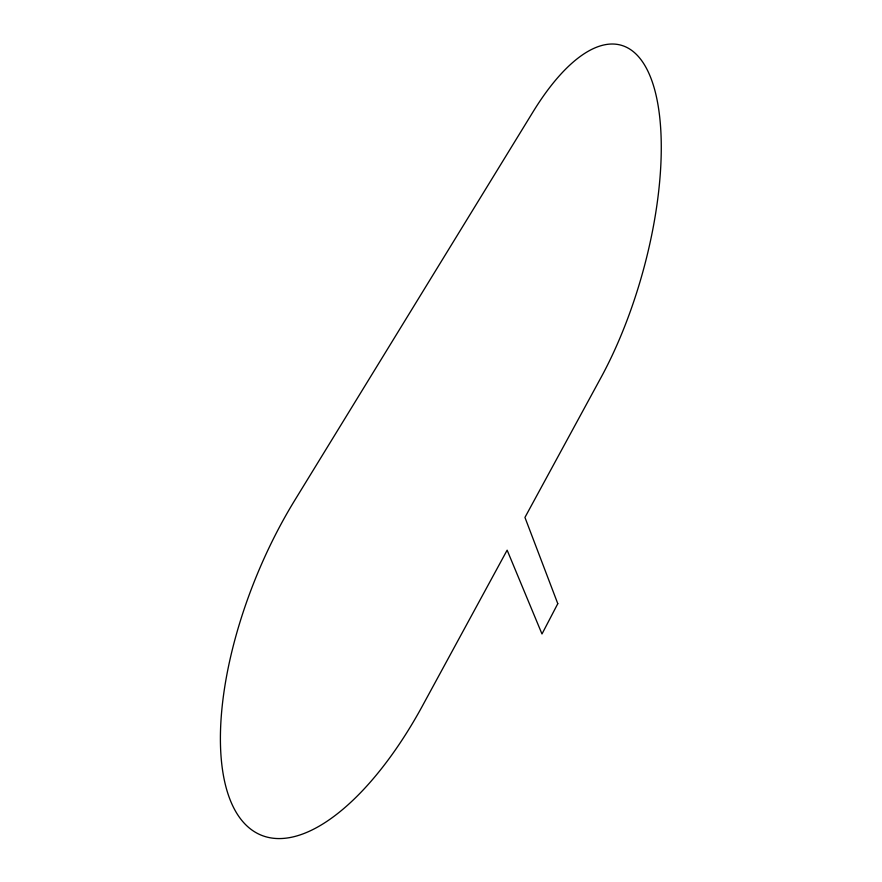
<?xml version="1.0" encoding="UTF-8"?>
<svg xmlns="http://www.w3.org/2000/svg" width="882" height="882" viewBox="0 0 882 882"><rect width="100%" height="100%" fill="white"/><g stroke="black" fill="none" stroke-linecap="round" stroke-linejoin="round"><path stroke-width="1.32" d="M557.788 603.674L541.989 633.982L507.139 550.159L422.676 705.468A238.89 103.029 -67.6 0 1 236.982 813.634A238.89 103.029 -67.6 0 1 294.599 500.568L532.993 111.937A215.704 82.676 -74.2 0 1 655.249 91.849A215.704 82.676 -74.2 0 1 601.072 377.419L524.944 517.425L557.788 603.674"/></g></svg>
